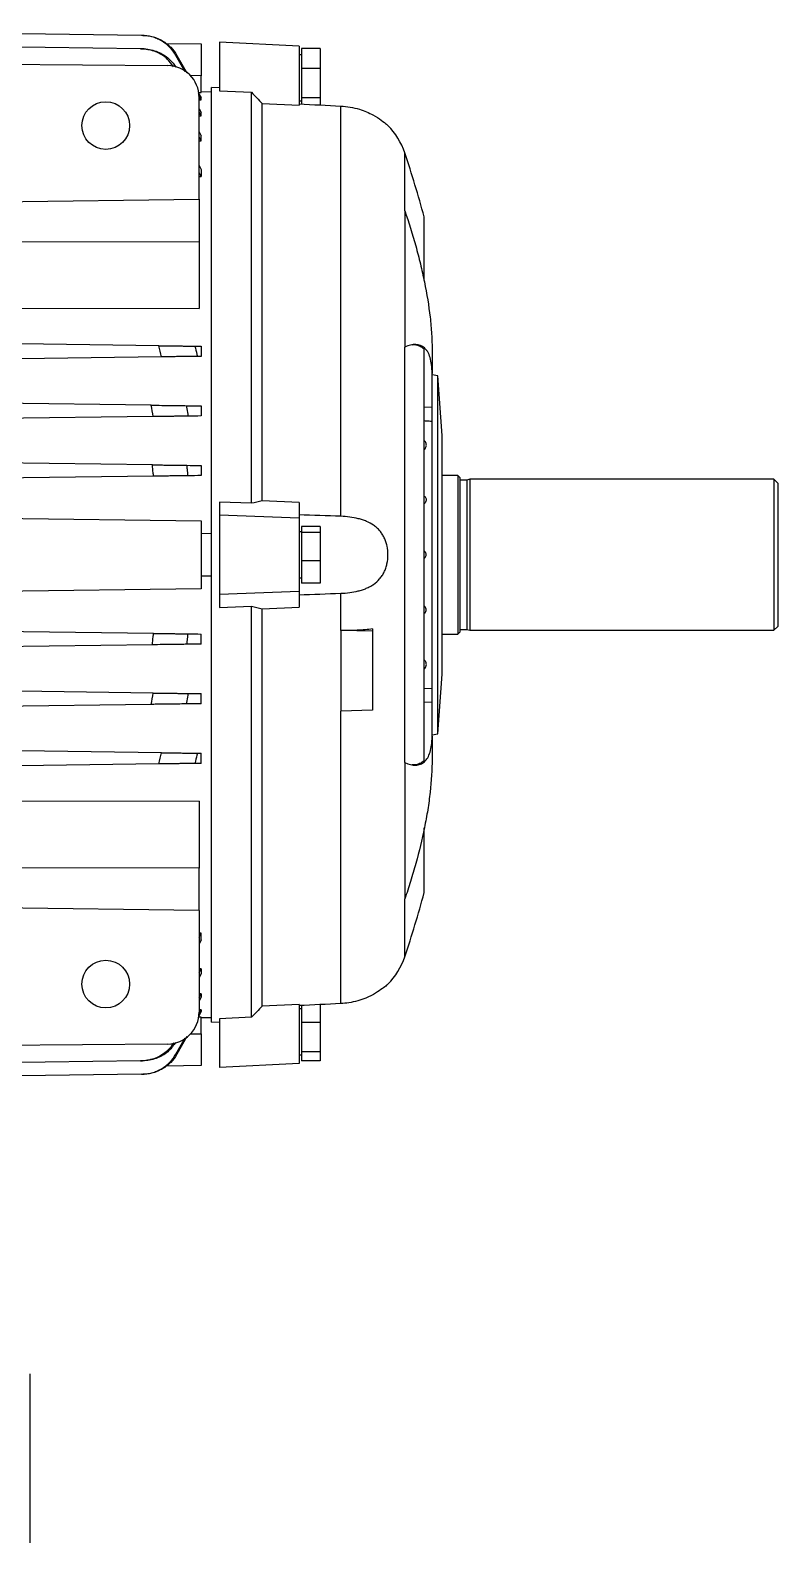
# Model space of a CAD drawing. Extents: x 49 to 1791, y 27 to 1041.
# Drawn here: x 1259.7 to 1447.9, y 658.5 to 1039 of the extents above; entities that cross this region are included whole.
import ezdxf

# ---------------------------------------------------------------- set-up
doc = ezdxf.new("R2010")
doc.units = 0
doc.layers.get('0').update_dxf_attribs({"linetype": 'CONTINUOUS'})

msp = doc.modelspace()

# ---------------------------------------------------------------- linework, layer by layer
at = {"color": 7, "linetype": 'CONTINUOUS'}
for p, q in [((1287.78, 1037.73), (1189.75, 1039.01)), ((1287.54, 1034.36), (1189.75, 1035.64)), ((1293.92, 1035.68), (1302.75, 1035.56)), ((1302.75, 1035.56), (1302.75, 1027.56)), ((1327.4, 1034.99), (1307.4, 1036.04)), ((1307.4, 1036.04), (1307.4, 1023.79)), ((1298.74, 1028.56), (1296.42, 1032.65)), ((1296.67, 1032.66), (1299.15, 1028.3)), ((1327.4, 1034.99), (1327.4, 1020.15)), ((1328, 1032.84), (1327.4, 1032.84)), ((1332.7, 1034.38), (1328, 1034.38)), ((1328, 1034.38), (1328, 1029.37)), ((1332.7, 1034.38), (1332.7, 1029.37)), ((1189.75, 1031.04), (1294.32, 1030.13)), ((1302.75, 1023.38), (1302.75, 1027.56)), ((1332.7, 1029.37), (1328, 1029.37)), ((1328, 1029.37), (1328, 1022.03)), ((1332.7, 1029.37), (1332.7, 1022.03)), ((1307.4, 1024.54), (1305.4, 1024.65)), ((1305.4, 789.44), (1305.4, 1024.65)), ((1307.4, 1023.79), (1315.4, 1023.4)), ((1301.99, 1023.39), (1302.75, 1023.38)), ((1302.02, 1023.25), (1302.75, 1021.97)), ((1302.75, 1021.5), (1302.17, 1022.53)), ((1302.25, 996.51), (1302.25, 1022.13)), ((1302.25, 1021.51), (1302.75, 1021.5)), ((1302.75, 1023.57), (1305.4, 1023.52)), ((1302.75, 1021.5), (1302.75, 1021.97)), ((1315.4, 919.99), (1315.4, 1023.4)), ((1318.12, 920.6), (1318.12, 1020.59)), ((1318.12, 1020.59), (1327.4, 1020.15)), ((1327.4, 1021.24), (1328, 1021.24)), ((1332.7, 1022.03), (1328, 1022.03)), ((1328, 1022.03), (1328, 1020.44)), ((1332.7, 1022.03), (1332.7, 1020.21)), ((1337.92, 916.72), (1337.92, 1019.95)), ((1302.25, 1019.24), (1302.75, 1018.34)), ((1302.75, 1017.51), (1302.25, 1018.41)), ((1302.25, 1017.51), (1302.75, 1017.51)), ((1302.75, 1017.51), (1302.75, 1018.34)), ((1302.25, 1013.42), (1302.75, 1012.46)), ((1302.75, 1011.22), (1302.75, 1012.46)), ((1302.75, 1011.22), (1302.25, 1012.18)), ((1302.25, 1011.23), (1302.75, 1011.22)), ((1302.25, 1004.98), (1302.75, 1003.95)), ((1302.75, 1002.2), (1302.25, 1003.23)), ((1302.25, 1002.2), (1302.75, 1002.2)), ((1302.75, 1003.95), (1302.75, 1002.2)), ((1189.75, 995.04), (1302.25, 996.51)), ((1302.25, 996.51), (1302.25, 985.88)), ((1354.02, 993.62), (1354.02, 959.3)), ((1358.9, 976.05), (1358.9, 992.04)), ((1189.75, 985.6), (1302.25, 985.88)), ((1302.25, 985.88), (1302.25, 969.02)), ((1189.75, 969.17), (1302.25, 969.02)), ((1292.08, 959.65), (1189.75, 960.99)), ((1302.75, 959.51), (1302.75, 956.97)), ((1354.02, 854.78), (1354.02, 959.3)), ((1292.81, 956.84), (1189.75, 955.49)), ((1358.9, 855.24), (1358.9, 958.84)), ((1360.9, 958.4), (1360.9, 952.64)), ((1360.9, 944.22), (1360.9, 952.64)), ((1362.35, 952.04), (1360.9, 952.3)), ((1363.4, 937.04), (1362.35, 952.04)), ((1362.35, 862.04), (1362.35, 952.04)), ((1290.19, 944.68), (1189.75, 945.99)), ((1302.75, 944.51), (1302.75, 941.97)), ((1360.9, 940.68), (1360.9, 944.22)), ((1290.7, 941.81), (1189.75, 940.49)), ((1360.9, 873.4), (1360.9, 940.68)), ((1363.4, 877.04), (1363.4, 937.04)), ((1290.49, 929.67), (1189.75, 930.99)), ((1302.75, 929.51), (1302.75, 926.97)), ((1290.79, 926.81), (1189.75, 925.49)), ((1367.4, 927.02), (1363.4, 927.02)), ((1367.9, 926.52), (1367.4, 927.02)), ((1367.4, 927.02), (1367.4, 887.07)), ((1367.9, 926.52), (1367.9, 887.57)), ((1369.65, 925.84), (1367.9, 925.84)), ((1370.4, 926.04), (1369.65, 925.84)), ((1369.65, 925.84), (1369.65, 888.24)), ((1446.9, 926.04), (1370.4, 926.04)), ((1370.4, 926.04), (1370.4, 888.04)), ((1447.9, 925.04), (1446.9, 926.04)), ((1446.9, 926.04), (1446.9, 888.04)), ((1447.9, 925.04), (1447.9, 889.04)), ((1315.4, 919.99), (1307.4, 920.32)), ((1307.4, 920.32), (1307.4, 917.04)), ((1327.4, 920.21), (1318.12, 920.6)), ((1327.4, 920.21), (1327.4, 916.24)), ((1189.75, 917.04), (1302.75, 915.56)), ((1327.4, 916.24), (1307.4, 917.04)), ((1307.4, 917.04), (1307.4, 897.04)), ((1327.4, 916.24), (1327.4, 897.84)), ((1332.7, 914.18), (1328, 914.18)), ((1328, 914.18), (1328, 912.63)), ((1332.7, 914.18), (1332.7, 912.63)), ((1305.4, 912.36), (1302.75, 912.35)), ((1328, 912.84), (1327.4, 912.84)), ((1332.7, 912.63), (1328, 912.63)), ((1328, 912.63), (1328, 905.49)), ((1332.7, 912.63), (1332.7, 905.49)), ((1332.7, 905.49), (1328, 905.49)), ((1328, 905.49), (1328, 899.91)), ((1332.7, 905.49), (1332.7, 899.91)), ((1302.75, 898.52), (1189.75, 897.04)), ((1302.75, 901.73), (1305.4, 901.72)), ((1327.4, 901.24), (1328, 901.24)), ((1332.7, 899.91), (1328, 899.91)), ((1327.4, 897.84), (1307.4, 897.04)), ((1307.4, 897.04), (1307.4, 893.76)), ((1327.4, 897.84), (1327.4, 893.87)), ((1337.92, 887.98), (1337.92, 897.36)), ((1307.4, 893.76), (1315.4, 894.09)), ((1315.4, 790.68), (1315.4, 894.09)), ((1318.12, 893.48), (1327.4, 893.87)), ((1318.12, 793.49), (1318.12, 893.48)), ((1290.79, 887.27), (1189.75, 888.59)), ((1302.75, 884.57), (1302.75, 887.11)), ((1337.92, 887.98), (1337.92, 867.69)), ((1345.92, 887.83), (1337.92, 887.98)), ((1345.92, 888.38), (1345.92, 887.83)), ((1345.92, 887.83), (1345.92, 867.95)), ((1363.4, 887.07), (1367.4, 887.07)), ((1367.4, 887.07), (1367.9, 887.57)), ((1367.9, 888.24), (1369.65, 888.24)), ((1369.65, 888.24), (1370.4, 888.04)), ((1370.4, 888.04), (1446.9, 888.04)), ((1446.9, 888.04), (1447.9, 889.04)), ((1290.49, 884.41), (1189.75, 883.09)), ((1362.35, 862.04), (1363.4, 877.04)), ((1290.7, 872.27), (1189.75, 873.59)), ((1302.75, 869.57), (1302.75, 872.11)), ((1360.9, 873.4), (1358.9, 873.28)), ((1360.9, 869.86), (1360.9, 873.4)), ((1290.19, 869.41), (1189.75, 868.09)), ((1345.92, 867.95), (1337.92, 867.69)), ((1337.92, 794.13), (1337.92, 867.69)), ((1360.9, 861.44), (1360.9, 869.86)), ((1360.9, 861.78), (1362.35, 862.04)), ((1360.9, 861.44), (1360.9, 855.68)), ((1292.81, 857.24), (1189.75, 858.59)), ((1302.75, 854.57), (1302.75, 857.11)), ((1292.08, 854.43), (1189.75, 853.09)), ((1354.02, 854.78), (1354.02, 820.46)), ((1302.25, 845.06), (1189.75, 844.91)), ((1302.25, 845.06), (1302.25, 828.2)), ((1358.9, 822.04), (1358.9, 838.35)), ((1302.25, 828.2), (1189.75, 828.48)), ((1302.25, 817.57), (1302.25, 828.2)), ((1302.25, 817.57), (1189.75, 819.04)), ((1302.25, 817.57), (1302.25, 791.95)), ((1302.75, 811.88), (1302.25, 811.88)), ((1302.25, 810.85), (1302.75, 811.88)), ((1302.75, 810.13), (1302.75, 811.88)), ((1302.75, 810.13), (1302.25, 809.1)), ((1302.75, 802.86), (1302.25, 802.85)), ((1302.25, 801.9), (1302.75, 802.86)), ((1302.75, 801.62), (1302.25, 800.67)), ((1302.75, 802.86), (1302.75, 801.62)), ((1302.75, 796.57), (1302.25, 796.57)), ((1302.25, 795.67), (1302.75, 796.57)), ((1302.75, 795.74), (1302.25, 794.84)), ((1302.75, 796.57), (1302.75, 795.74)), ((1302.75, 792.11), (1302.06, 790.89)), ((1302.18, 791.58), (1302.75, 792.58)), ((1302.75, 792.58), (1302.25, 792.57)), ((1302.75, 792.58), (1302.75, 792.11)), ((1327.4, 793.93), (1318.12, 793.49)), ((1327.4, 793.93), (1327.4, 779.09)), ((1328, 792.84), (1327.4, 792.84)), ((1328, 793.64), (1328, 789.37)), ((1332.7, 793.87), (1332.7, 789.37)), ((1302.75, 790.7), (1302.02, 790.69)), ((1302.75, 786.52), (1302.75, 790.7)), ((1305.4, 790.56), (1302.75, 790.51)), ((1305.4, 789.44), (1307.4, 789.54)), ((1315.4, 790.68), (1307.4, 790.29)), ((1307.4, 790.29), (1307.4, 778.04)), ((1332.7, 789.37), (1328, 789.37)), ((1328, 789.37), (1328, 782.03)), ((1332.7, 789.37), (1332.7, 782.03)), ((1294.32, 783.95), (1189.75, 783.04)), ((1296.42, 781.43), (1298.75, 785.53)), ((1299.18, 785.83), (1296.67, 781.42)), ((1302.75, 786.52), (1302.75, 778.52)), ((1327.4, 781.24), (1328, 781.24)), ((1332.7, 782.03), (1328, 782.03)), ((1328, 782.03), (1328, 779.7)), ((1332.7, 782.03), (1332.7, 779.7)), ((1287.54, 779.72), (1189.75, 778.44)), ((1287.78, 776.35), (1189.75, 775.07)), ((1302.75, 778.52), (1293.86, 778.4)), ((1327.4, 779.09), (1307.4, 778.04)), ((1332.7, 779.7), (1328, 779.7)), ((1259.75, 658.48), (1259.75, 700.98))]:
    msp.add_line(p, q, dxfattribs=at)
at = {"color": 8, "linetype": 'CONTINUOUS'}
for p, q in [((1302.75, 1027.56), (1300.09, 1027.6)), ((1354.02, 993.62), (1354.02, 1008.17)), ((1360.9, 944.22), (1358.9, 944.09)), ((1360.9, 869.86), (1358.9, 869.99)), ((1354.02, 805.91), (1354.02, 820.46)), ((1300.09, 786.48), (1302.75, 786.52))]:
    msp.add_line(p, q, dxfattribs=at)
at = {"color": 7, "linetype": 'CONTINUOUS'}
for centre in [(1278.75, 1015.04), (1278.75, 799.04)]:
    msp.add_circle(centre, 6, dxfattribs=at)
for centre, radius, start, end in [((1294.25, 1022.13), 8, 0, 89.5), ((1336.98, 1002.39), 18, 18.7526, 44.7019), ((1117.29, 927.8), 250, 14.8891, 18.7526), ((1117.29, 886.28), 250, 341.2474, 345.1109), ((1336.98, 811.69), 18, 315.3063, 341.2474), ((1294.25, 791.95), 8, 270.5, 0)]:
    msp.add_arc(centre, radius, start, end, dxfattribs=at)
for points, knots in [([(1296.42, 1032.65), (1295.98, 1033.42), (1295.45, 1034.11), (1294.53, 1035.04), (1294.2, 1035.34), (1293.51, 1035.87), (1293.15, 1036.12), (1292.4, 1036.56), (1292.01, 1036.76), (1291.2, 1037.1), (1290.78, 1037.24), (1289.52, 1037.59), (1288.66, 1037.72), (1287.78, 1037.73)], [0, 0, 0, 0, 0.25, 0.25, 0.375, 0.375, 0.5, 0.5, 0.625, 0.625, 0.75, 0.75, 1, 1, 1, 1]), ([(1288.08, 1037.73), (1288.96, 1037.71), (1289.81, 1037.59), (1291.07, 1037.24), (1291.49, 1037.09), (1292.29, 1036.75), (1292.67, 1036.56), (1293.42, 1036.12), (1293.78, 1035.87), (1294.47, 1035.33), (1294.8, 1035.04), (1295.71, 1034.12), (1296.23, 1033.43), (1296.67, 1032.66)], [0, 0, 0, 0, 0.25, 0.25, 0.375, 0.375, 0.5, 0.5, 0.625, 0.625, 0.75, 0.75, 1, 1, 1, 1]), ([(1295.77, 1029.85), (1295.3, 1030.53), (1294.16, 1032.13), (1291.41, 1033.73), (1289.01, 1034.32), (1287.71, 1034.35), (1287.54, 1034.36)], [0, 0, 0, 0, 0.252505, 0.598891, 0.949532, 1, 1, 1, 1]), ([(1288.04, 1034.35), (1289.19, 1034.22), (1291.48, 1033.97), (1294.03, 1032.43), (1295.61, 1030.94), (1296.16, 1030.08), (1296.38, 1029.73)], [0, 0, 0, 0, 0.345551, 0.69117, 0.877564, 1, 1, 1, 1]), ([(1296.67, 1032.66), (1296.62, 1032.66), (1296.57, 1032.66), (1296.52, 1032.66), (1296.48, 1032.65), (1296.45, 1032.65), (1296.42, 1032.65)], [0, 0, 0, 0, 0.001664166, 0.001664166, 0.001664166, 0.002715767, 0.002715767, 0.002715767, 0.002715767]), ([(1337.92, 1019.95), (1338.71, 1019.88), (1340.32, 1019.74), (1342.49, 1019.2), (1344.41, 1018.5), (1346.37, 1017.56), (1348.25, 1016.35), (1349.56, 1015.25), (1349.71, 1015.11), (1349.77, 1015.05)], [0, 0, 0, 0, 0.132236, 0.268035, 0.37687, 0.488554, 0.666022, 0.844351, 1, 1, 1, 1]), ([(1354.02, 993.62), (1355.03, 990.69), (1355.95, 987.72), (1357.2, 983.24), (1357.59, 981.74), (1358.14, 979.47), (1358.31, 978.72), (1358.65, 977.2), (1358.81, 976.44), (1359.58, 972.66), (1360.06, 969.71), (1360.56, 965.38), (1360.68, 963.96), (1360.81, 961.84), (1360.84, 961.14), (1360.89, 959.76), (1360.9, 959.07), (1360.9, 958.4)], [0, 0, 0, 0, 0.25, 0.25, 0.375, 0.375, 0.4375, 0.4375, 0.5, 0.5, 0.75, 0.75, 0.875, 0.875, 0.9375, 0.9375, 1, 1, 1, 1]), ([(1292.08, 959.65), (1293.02, 959.64), (1293.94, 959.63), (1295.29, 959.61), (1295.74, 959.6), (1296.59, 959.59), (1297.01, 959.59), (1297.81, 959.58), (1298.19, 959.57), (1298.92, 959.56), (1299.27, 959.56), (1299.91, 959.55), (1300.21, 959.54), (1300.75, 959.54), (1301, 959.53), (1301.21, 959.53)], [0, 0, 0, 0, 0.25, 0.25, 0.375, 0.375, 0.5, 0.5, 0.625, 0.625, 0.75, 0.75, 0.875, 0.875, 1, 1, 1, 1]), ([(1301.21, 959.53), (1301.26, 959.35), (1301.3, 959.17), (1301.34, 959), (1301.51, 958.32), (1301.67, 957.64), (1301.84, 956.96)], [0, 0, 0, 0, 0.000551529, 0.000551529, 0.000551529, 0.002648098, 0.002648098, 0.002648098, 0.002648098]), ([(1360.9, 952.64), (1360.9, 954.24), (1360.72, 955.57), (1360.23, 957.19), (1360.03, 957.67), (1359.67, 958.29), (1359.54, 958.47), (1359.27, 958.82), (1359.12, 958.97), (1358.36, 959.66), (1357.63, 959.94), (1356.59, 959.98), (1356.37, 959.97), (1355.93, 959.92), (1355.7, 959.88), (1355.01, 959.71), (1354.53, 959.54), (1354.02, 959.3)], [0, 0, 0, 0, 0.25, 0.25, 0.375, 0.375, 0.4375, 0.4375, 0.5, 0.5, 0.75, 0.75, 0.8125, 0.8125, 0.875, 0.875, 1, 1, 1, 1]), ([(1355.86, 959.87), (1356.07, 959.9), (1356.69, 959.98), (1357.71, 959.68), (1358.5, 959.12), (1358.9, 958.84)], [0, 0, 0, 0, 0.196088, 0.596499, 1, 1, 1, 1]), ([(1301.84, 956.96), (1301.4, 956.95), (1300.87, 956.94), (1299.92, 956.93), (1299.57, 956.93), (1298.85, 956.92), (1298.48, 956.91), (1297.69, 956.9), (1297.28, 956.9), (1296.42, 956.89), (1295.99, 956.88), (1295.1, 956.87), (1294.66, 956.86), (1293.74, 956.85), (1293.27, 956.85), (1292.81, 956.84)], [0, 0, 0, 0, 0.25, 0.25, 0.375, 0.375, 0.5, 0.5, 0.625, 0.625, 0.75, 0.75, 0.875, 0.875, 1, 1, 1, 1]), ([(1290.19, 944.68), (1291.09, 944.66), (1291.98, 944.65), (1293.27, 944.64), (1293.7, 944.63), (1294.53, 944.62), (1294.93, 944.61), (1295.7, 944.6), (1296.07, 944.6), (1296.78, 944.59), (1297.11, 944.58), (1298.05, 944.57), (1298.58, 944.57), (1299.02, 944.56)], [0, 0, 0, 0, 0.25, 0.25, 0.375, 0.375, 0.5, 0.5, 0.625, 0.625, 0.75, 0.75, 1, 1, 1, 1]), ([(1299.02, 944.56), (1299.06, 944.3), (1299.1, 944.04), (1299.15, 943.78), (1299.25, 943.16), (1299.35, 942.54), (1299.45, 941.93)], [0, 0, 0, 0, 0.000796051, 0.000796051, 0.000796051, 0.002669386, 0.002669386, 0.002669386, 0.002669386]), ([(1299.45, 941.93), (1299.02, 941.92), (1298.49, 941.91), (1297.56, 941.9), (1297.22, 941.9), (1296.53, 941.89), (1296.16, 941.88), (1295.4, 941.87), (1295, 941.87), (1294.18, 941.86), (1293.76, 941.85), (1292.91, 941.84), (1292.47, 941.84), (1291.6, 941.82), (1291.15, 941.82), (1290.7, 941.81)], [0, 0, 0, 0, 0.25, 0.25, 0.375, 0.375, 0.5, 0.5, 0.625, 0.625, 0.75, 0.75, 0.875, 0.875, 1, 1, 1, 1]), ([(1358.9, 940.8), (1359.07, 940.79), (1359.73, 940.75), (1360.4, 940.71), (1360.9, 940.68)], [0, 0, 0, 0, 0.25008, 1, 1, 1, 1]), ([(1358.9, 933.51), (1358.99, 933.58), (1359.19, 933.74), (1359.36, 934.08), (1359.45, 934.45), (1359.46, 934.87), (1359.33, 935.28), (1359.12, 935.6), (1358.97, 935.73), (1358.9, 935.79)], [0, 0, 0, 0, 0.129549, 0.293387, 0.413371, 0.565356, 0.770684, 0.893914, 1, 1, 1, 1]), ([(1290.79, 926.81), (1290.76, 927.1), (1290.73, 927.39), (1290.7, 927.68), (1290.63, 928.35), (1290.56, 929.01), (1290.49, 929.67)], [0, 0, 0, 0, 0.000874606, 0.000874606, 0.000874606, 0.002874308, 0.002874308, 0.002874308, 0.002874308]), ([(1290.49, 929.67), (1291.37, 929.66), (1292.23, 929.65), (1293.5, 929.63), (1293.91, 929.63), (1294.72, 929.62), (1295.11, 929.61), (1295.86, 929.6), (1296.22, 929.6), (1296.92, 929.59), (1297.25, 929.58), (1298.16, 929.57), (1298.69, 929.56), (1299.13, 929.56)], [0, 0, 0, 0, 0.25, 0.25, 0.375, 0.375, 0.5, 0.5, 0.625, 0.625, 0.75, 0.75, 1, 1, 1, 1]), ([(1299.13, 929.56), (1299.16, 929.23), (1299.2, 928.89), (1299.23, 928.56), (1299.28, 928.02), (1299.33, 927.47), (1299.38, 926.93)], [0, 0, 0, 0, 0.001003718, 0.001003718, 0.001003718, 0.002645305, 0.002645305, 0.002645305, 0.002645305]), ([(1299.38, 926.93), (1298.95, 926.92), (1298.42, 926.91), (1297.51, 926.9), (1297.18, 926.9), (1296.49, 926.89), (1296.13, 926.88), (1295.38, 926.87), (1294.99, 926.87), (1294.19, 926.86), (1293.77, 926.85), (1292.52, 926.84), (1291.66, 926.82), (1290.79, 926.81)], [0, 0, 0, 0, 0.25, 0.25, 0.375, 0.375, 0.5, 0.5, 0.625, 0.625, 0.75, 0.75, 1, 1, 1, 1]), ([(1358.9, 921.8), (1358.93, 921.78), (1359.08, 921.7), (1359.26, 921.45), (1359.4, 921.09), (1359.42, 920.69), (1359.29, 920.3), (1359.11, 920.01), (1358.94, 919.91), (1358.9, 919.89)], [0, 0, 0, 0, 0.05197, 0.215547, 0.382788, 0.55783, 0.741653, 0.931885, 1, 1, 1, 1]), ([(1302.75, 915.56), (1302.75, 915.56), (1302.75, 915.56), (1302.75, 915.54), (1302.75, 915.51), (1302.75, 915.48), (1302.75, 915.43), (1302.75, 915.37), (1302.75, 915.3), (1302.75, 915.22), (1302.75, 915.13), (1302.75, 915.03), (1302.75, 914.75), (1302.75, 914.17), (1302.75, 913.1), (1302.75, 911.81), (1302.75, 910.32), (1302.75, 908.72), (1302.75, 907.05), (1302.75, 905.37), (1302.75, 903.77), (1302.75, 902.28), (1302.75, 900.98), (1302.75, 899.91), (1302.75, 899.3), (1302.75, 898.97), (1302.75, 898.8), (1302.75, 898.68), (1302.75, 898.59), (1302.75, 898.53), (1302.75, 898.52), (1302.75, 898.52)], [0, 0, 0, 0, 0.0114935, 0.022921, 0.0342969, 0.0456358, 0.0569523, 0.0682611, 0.0795771, 0.0909149, 0.1022893, 0.1137148, 0.1252057, 0.1876463, 0.2501067, 0.31252, 0.3749514, 0.4373637, 0.499793, 0.56223, 0.6246842, 0.6871729, 0.74968, 0.8121828, 0.8747057, 0.8957308, 0.916578, 0.9373375, 0.9581004, 0.9789579, 1, 1, 1, 1]), ([(1337.92, 897.36), (1338.68, 897.39), (1339.42, 897.45), (1340.88, 897.64), (1341.6, 897.77), (1342.66, 898.03), (1343.01, 898.13), (1343.69, 898.36), (1344.02, 898.48), (1344.66, 898.75), (1344.97, 898.9), (1345.58, 899.23), (1345.88, 899.41), (1346.73, 900), (1347.24, 900.46), (1347.92, 901.24), (1348.13, 901.52), (1348.51, 902.1), (1348.68, 902.41), (1348.99, 903.04), (1349.13, 903.38), (1349.36, 904.06), (1349.46, 904.42), (1349.7, 905.51), (1349.78, 906.25), (1349.78, 907.78), (1349.71, 908.52), (1349.47, 909.61), (1349.38, 909.97), (1349.14, 910.66), (1349.01, 911), (1348.7, 911.64), (1348.53, 911.95), (1348.14, 912.54), (1347.94, 912.82), (1347.49, 913.34), (1347.25, 913.59), (1346.74, 914.05), (1346.46, 914.26), (1345.62, 914.85), (1345.01, 915.18), (1344.03, 915.6), (1343.7, 915.72), (1343.02, 915.94), (1342.68, 916.04), (1341.63, 916.31), (1340.91, 916.44), (1339.43, 916.63), (1338.68, 916.69), (1337.92, 916.72)], [0, 0, 0, 0, 0.0625, 0.0625, 0.125, 0.125, 0.15625, 0.15625, 0.1875, 0.1875, 0.21875, 0.21875, 0.25, 0.25, 0.3125, 0.3125, 0.34375, 0.34375, 0.375, 0.375, 0.40625, 0.40625, 0.4375, 0.4375, 0.5, 0.5, 0.5625, 0.5625, 0.59375, 0.59375, 0.625, 0.625, 0.65625, 0.65625, 0.6875, 0.6875, 0.71875, 0.71875, 0.75, 0.75, 0.8125, 0.8125, 0.84375, 0.84375, 0.875, 0.875, 0.9375, 0.9375, 1, 1, 1, 1]), ([(1358.9, 906.09), (1358.94, 906.12), (1359.1, 906.22), (1359.28, 906.5), (1359.4, 906.89), (1359.39, 907.3), (1359.23, 907.67), (1359.05, 907.91), (1358.92, 907.98), (1358.9, 908)], [0, 0, 0, 0, 0.0683475, 0.2517501, 0.4326193, 0.6117589, 0.7903802, 0.9697673, 1, 1, 1, 1]), ([(1358.9, 892.28), (1358.93, 892.3), (1359.08, 892.39), (1359.26, 892.63), (1359.4, 892.99), (1359.42, 893.4), (1359.29, 893.78), (1359.11, 894.07), (1358.94, 894.17), (1358.9, 894.19)], [0, 0, 0, 0, 0.05197, 0.215547, 0.3827876, 0.5578301, 0.7416525, 0.9318849, 1, 1, 1, 1]), ([(1290.49, 884.41), (1290.56, 885.07), (1290.63, 885.73), (1290.7, 886.4), (1290.73, 886.69), (1290.76, 886.98), (1290.79, 887.27)], [0, 0, 0, 0, 0.001999684, 0.001999684, 0.001999684, 0.002874282, 0.002874282, 0.002874282, 0.002874282]), ([(1290.79, 887.27), (1291.66, 887.26), (1292.52, 887.24), (1293.78, 887.23), (1294.2, 887.22), (1295, 887.21), (1295.39, 887.21), (1296.13, 887.2), (1296.49, 887.19), (1297.18, 887.18), (1297.51, 887.18), (1298.42, 887.17), (1298.95, 887.16), (1299.38, 887.16)], [0, 0, 0, 0, 0.25, 0.25, 0.375, 0.375, 0.5, 0.5, 0.625, 0.625, 0.75, 0.75, 1, 1, 1, 1]), ([(1299.38, 887.16), (1299.33, 886.61), (1299.28, 886.07), (1299.23, 885.52), (1299.2, 885.19), (1299.16, 884.85), (1299.13, 884.52)], [0, 0, 0, 0, 0.00164158, 0.00164158, 0.00164158, 0.002645294, 0.002645294, 0.002645294, 0.002645294]), ([(1345.92, 888.38), (1344.69, 888.23), (1343.41, 888.12), (1341.4, 888.02), (1340.72, 888), (1339.33, 887.97), (1338.63, 887.97), (1337.92, 887.98)], [0, 0, 0, 0, 0.5, 0.5, 0.75, 0.75, 1, 1, 1, 1]), ([(1299.13, 884.52), (1298.69, 884.52), (1298.16, 884.51), (1297.24, 884.5), (1296.91, 884.49), (1296.22, 884.48), (1295.86, 884.48), (1295.11, 884.47), (1294.72, 884.46), (1293.91, 884.45), (1293.49, 884.45), (1292.23, 884.43), (1291.37, 884.42), (1290.49, 884.41)], [0, 0, 0, 0, 0.25, 0.25, 0.375, 0.375, 0.5, 0.5, 0.625, 0.625, 0.75, 0.75, 1, 1, 1, 1]), ([(1358.9, 878.31), (1358.99, 878.38), (1359.19, 878.54), (1359.36, 878.88), (1359.45, 879.25), (1359.46, 879.67), (1359.33, 880.08), (1359.12, 880.4), (1358.97, 880.53), (1358.9, 880.59)], [0, 0, 0, 0, 0.129549, 0.293387, 0.413371, 0.565356, 0.770684, 0.893914, 1, 1, 1, 1]), ([(1290.7, 872.27), (1291.6, 872.26), (1292.47, 872.25), (1293.76, 872.23), (1294.19, 872.22), (1295, 872.21), (1295.4, 872.21), (1296.16, 872.2), (1296.53, 872.19), (1297.23, 872.18), (1297.56, 872.18), (1298.49, 872.17), (1299.02, 872.16), (1299.45, 872.15)], [0, 0, 0, 0, 0.25, 0.25, 0.375, 0.375, 0.5, 0.5, 0.625, 0.625, 0.75, 0.75, 1, 1, 1, 1]), ([(1299.45, 872.15), (1299.35, 871.54), (1299.25, 870.92), (1299.15, 870.31), (1299.1, 870.04), (1299.06, 869.78), (1299.02, 869.52)], [0, 0, 0, 0, 0.001873325, 0.001873325, 0.001873325, 0.002669371, 0.002669371, 0.002669371, 0.002669371]), ([(1299.02, 869.52), (1298.58, 869.51), (1298.05, 869.51), (1297.11, 869.5), (1296.77, 869.49), (1296.07, 869.48), (1295.7, 869.48), (1294.93, 869.47), (1294.53, 869.46), (1293.7, 869.45), (1293.27, 869.45), (1292.41, 869.43), (1291.98, 869.43), (1291.09, 869.42), (1290.64, 869.41), (1290.19, 869.41)], [0, 0, 0, 0, 0.25, 0.25, 0.375, 0.375, 0.5, 0.5, 0.625, 0.625, 0.75, 0.75, 0.875, 0.875, 1, 1, 1, 1]), ([(1354.02, 854.78), (1355.03, 854.31), (1355.95, 854.08), (1357.2, 854.12), (1357.59, 854.2), (1358.14, 854.41), (1358.31, 854.5), (1358.65, 854.71), (1358.81, 854.83), (1359.58, 855.53), (1360.06, 856.34), (1360.56, 857.95), (1360.68, 858.56), (1360.81, 859.56), (1360.84, 859.92), (1360.89, 860.66), (1360.9, 861.04), (1360.9, 861.44)], [0, 0, 0, 0, 0.25, 0.25, 0.375, 0.375, 0.4375, 0.4375, 0.5, 0.5, 0.75, 0.75, 0.875, 0.875, 0.9375, 0.9375, 1, 1, 1, 1]), ([(1292.81, 857.24), (1293.74, 857.23), (1294.65, 857.22), (1295.98, 857.2), (1296.42, 857.19), (1297.27, 857.18), (1297.68, 857.18), (1298.47, 857.17), (1298.85, 857.16), (1299.57, 857.15), (1299.91, 857.15), (1300.55, 857.14), (1300.84, 857.14), (1301.38, 857.13), (1301.62, 857.13), (1301.84, 857.12)], [0, 0, 0, 0, 0.25, 0.25, 0.375, 0.375, 0.5, 0.5, 0.625, 0.625, 0.75, 0.75, 0.875, 0.875, 1, 1, 1, 1]), ([(1301.84, 857.12), (1301.67, 856.44), (1301.51, 855.76), (1301.34, 855.08), (1301.3, 854.91), (1301.26, 854.73), (1301.21, 854.55)], [0, 0, 0, 0, 0.002096555, 0.002096555, 0.002096555, 0.00264808, 0.00264808, 0.00264808, 0.00264808]), ([(1301.21, 854.55), (1300.78, 854.54), (1300.24, 854.54), (1299.27, 854.52), (1298.92, 854.52), (1298.19, 854.51), (1297.81, 854.5), (1297.02, 854.49), (1296.6, 854.49), (1295.73, 854.48), (1295.3, 854.47), (1294.4, 854.46), (1293.95, 854.45), (1293.02, 854.44), (1292.55, 854.44), (1292.08, 854.43)], [0, 0, 0, 0, 0.25, 0.25, 0.375, 0.375, 0.5, 0.5, 0.625, 0.625, 0.75, 0.75, 0.875, 0.875, 1, 1, 1, 1]), ([(1360.9, 855.68), (1360.9, 852.98), (1360.72, 850.19), (1360.23, 845.85), (1360.03, 844.38), (1359.67, 842.14), (1359.54, 841.39), (1359.27, 839.9), (1359.12, 839.15), (1358.36, 835.4), (1357.63, 832.4), (1356.59, 828.64), (1356.37, 827.88), (1355.93, 826.38), (1355.7, 825.63), (1355.01, 823.4), (1354.53, 821.92), (1354.02, 820.46)], [0, 0, 0, 0, 0.25, 0.25, 0.375, 0.375, 0.4375, 0.4375, 0.5, 0.5, 0.75, 0.75, 0.8125, 0.8125, 0.875, 0.875, 1, 1, 1, 1]), ([(1358.9, 855.24), (1358.52, 854.97), (1357.75, 854.42), (1356.73, 854.11), (1356.09, 854.18), (1355.86, 854.21)], [0, 0, 0, 0, 0.388727, 0.78029, 1, 1, 1, 1]), ([(1349.77, 799.03), (1349.78, 799.04), (1349.9, 799.14), (1349.49, 798.77), (1348.5, 797.95), (1346.7, 796.71), (1344.51, 795.59), (1342.17, 794.79), (1340.04, 794.3), (1338.6, 794.19), (1337.92, 794.13)], [0, 0, 0, 0, 0.002673, 0.153761, 0.304704, 0.460895, 0.633806, 0.758563, 0.886915, 1, 1, 1, 1]), ([(1287.54, 779.72), (1288.7, 779.85), (1291.02, 780.1), (1293.59, 781.66), (1295.16, 783.14), (1295.69, 783.97), (1295.89, 784.29)], [0, 0, 0, 0, 0.350161, 0.700433, 0.887351, 1, 1, 1, 1]), ([(1296.34, 784.38), (1295.83, 783.64), (1294.66, 781.98), (1291.86, 780.34), (1289.48, 779.77), (1288.19, 779.73), (1288.04, 779.73)], [0, 0, 0, 0, 0.270624, 0.611199, 0.954407, 1, 1, 1, 1]), ([(1287.78, 776.35), (1288.66, 776.36), (1289.53, 776.49), (1290.79, 776.84), (1291.21, 776.98), (1292.01, 777.33), (1292.4, 777.52), (1293.15, 777.96), (1293.51, 778.21), (1294.21, 778.75), (1294.54, 779.04), (1295.45, 779.97), (1295.98, 780.66), (1296.42, 781.43)], [0, 0, 0, 0, 0.25, 0.25, 0.375, 0.375, 0.5, 0.5, 0.625, 0.625, 0.75, 0.75, 1, 1, 1, 1]), ([(1296.67, 781.42), (1296.23, 780.65), (1295.71, 779.96), (1294.79, 779.03), (1294.46, 778.74), (1293.78, 778.2), (1293.42, 777.96), (1292.67, 777.52), (1292.28, 777.33), (1291.48, 776.98), (1291.06, 776.84), (1289.81, 776.49), (1288.96, 776.37), (1288.08, 776.35)], [0, 0, 0, 0, 0.25, 0.25, 0.375, 0.375, 0.5, 0.5, 0.625, 0.625, 0.75, 0.75, 1, 1, 1, 1]), ([(1296.42, 781.43), (1296.45, 781.43), (1296.48, 781.43), (1296.52, 781.42), (1296.57, 781.42), (1296.62, 781.42), (1296.67, 781.42)], [0, 0, 0, 0, 0.001051605, 0.001051605, 0.001051605, 0.002715777, 0.002715777, 0.002715777, 0.002715777])]:
    msp.add_open_spline(points, degree=3, knots=knots, dxfattribs=at)
for points in [[(1287.54, 1034.36), (1287.72, 1034.35), (1287.88, 1034.35), (1288.04, 1034.35)], [(1315.4, 1023.4), (1316.31, 1022.47), (1317.21, 1021.53), (1318.12, 1020.59)], [(1327.4, 1020.47), (1330.91, 1020.3), (1334.41, 1020.12), (1337.92, 1019.95)], [(1292.81, 956.84), (1292.57, 957.78), (1292.33, 958.71), (1292.08, 959.65)], [(1301.21, 959.53), (1301.73, 959.52), (1302.24, 959.52), (1302.75, 959.51)], [(1302.75, 956.97), (1302.45, 956.97), (1302.14, 956.96), (1301.84, 956.96)], [(1290.7, 941.81), (1290.54, 942.77), (1290.37, 943.72), (1290.19, 944.68)], [(1299.02, 944.56), (1300.26, 944.54), (1301.51, 944.53), (1302.75, 944.51)], [(1302.75, 941.97), (1301.65, 941.96), (1300.55, 941.94), (1299.45, 941.93)], [(1299.13, 929.56), (1300.34, 929.54), (1301.54, 929.53), (1302.75, 929.51)], [(1302.75, 926.97), (1301.63, 926.95), (1300.51, 926.94), (1299.38, 926.93)], [(1318.12, 920.6), (1317.21, 920.4), (1316.31, 920.19), (1315.4, 919.99)], [(1337.92, 916.72), (1334.41, 916.85), (1330.91, 916.97), (1327.4, 917.08)], [(1327.4, 897), (1330.91, 897.11), (1334.41, 897.23), (1337.92, 897.36)], [(1315.4, 894.09), (1316.31, 893.89), (1317.21, 893.68), (1318.12, 893.48)], [(1299.38, 887.16), (1300.51, 887.14), (1301.63, 887.13), (1302.75, 887.11)], [(1302.75, 884.57), (1301.54, 884.55), (1300.34, 884.54), (1299.13, 884.52)], [(1290.19, 869.41), (1290.37, 870.36), (1290.54, 871.31), (1290.7, 872.27)], [(1299.45, 872.15), (1300.55, 872.14), (1301.65, 872.13), (1302.75, 872.11)], [(1302.75, 869.57), (1301.51, 869.55), (1300.26, 869.54), (1299.02, 869.52)], [(1292.08, 854.43), (1292.33, 855.37), (1292.57, 856.3), (1292.81, 857.24)], [(1301.84, 857.12), (1302.14, 857.12), (1302.45, 857.12), (1302.75, 857.11)], [(1302.75, 854.57), (1302.24, 854.56), (1301.73, 854.56), (1301.21, 854.55)], [(1318.12, 793.49), (1317.21, 792.55), (1316.31, 791.61), (1315.4, 790.68)], [(1337.92, 794.13), (1334.41, 793.96), (1330.91, 793.78), (1327.4, 793.61)], [(1288.04, 779.73), (1287.88, 779.73), (1287.72, 779.73), (1287.54, 779.72)]]:
    msp.add_open_spline(points, degree=3, dxfattribs=at)

doc.saveas('drawing.dxf')
